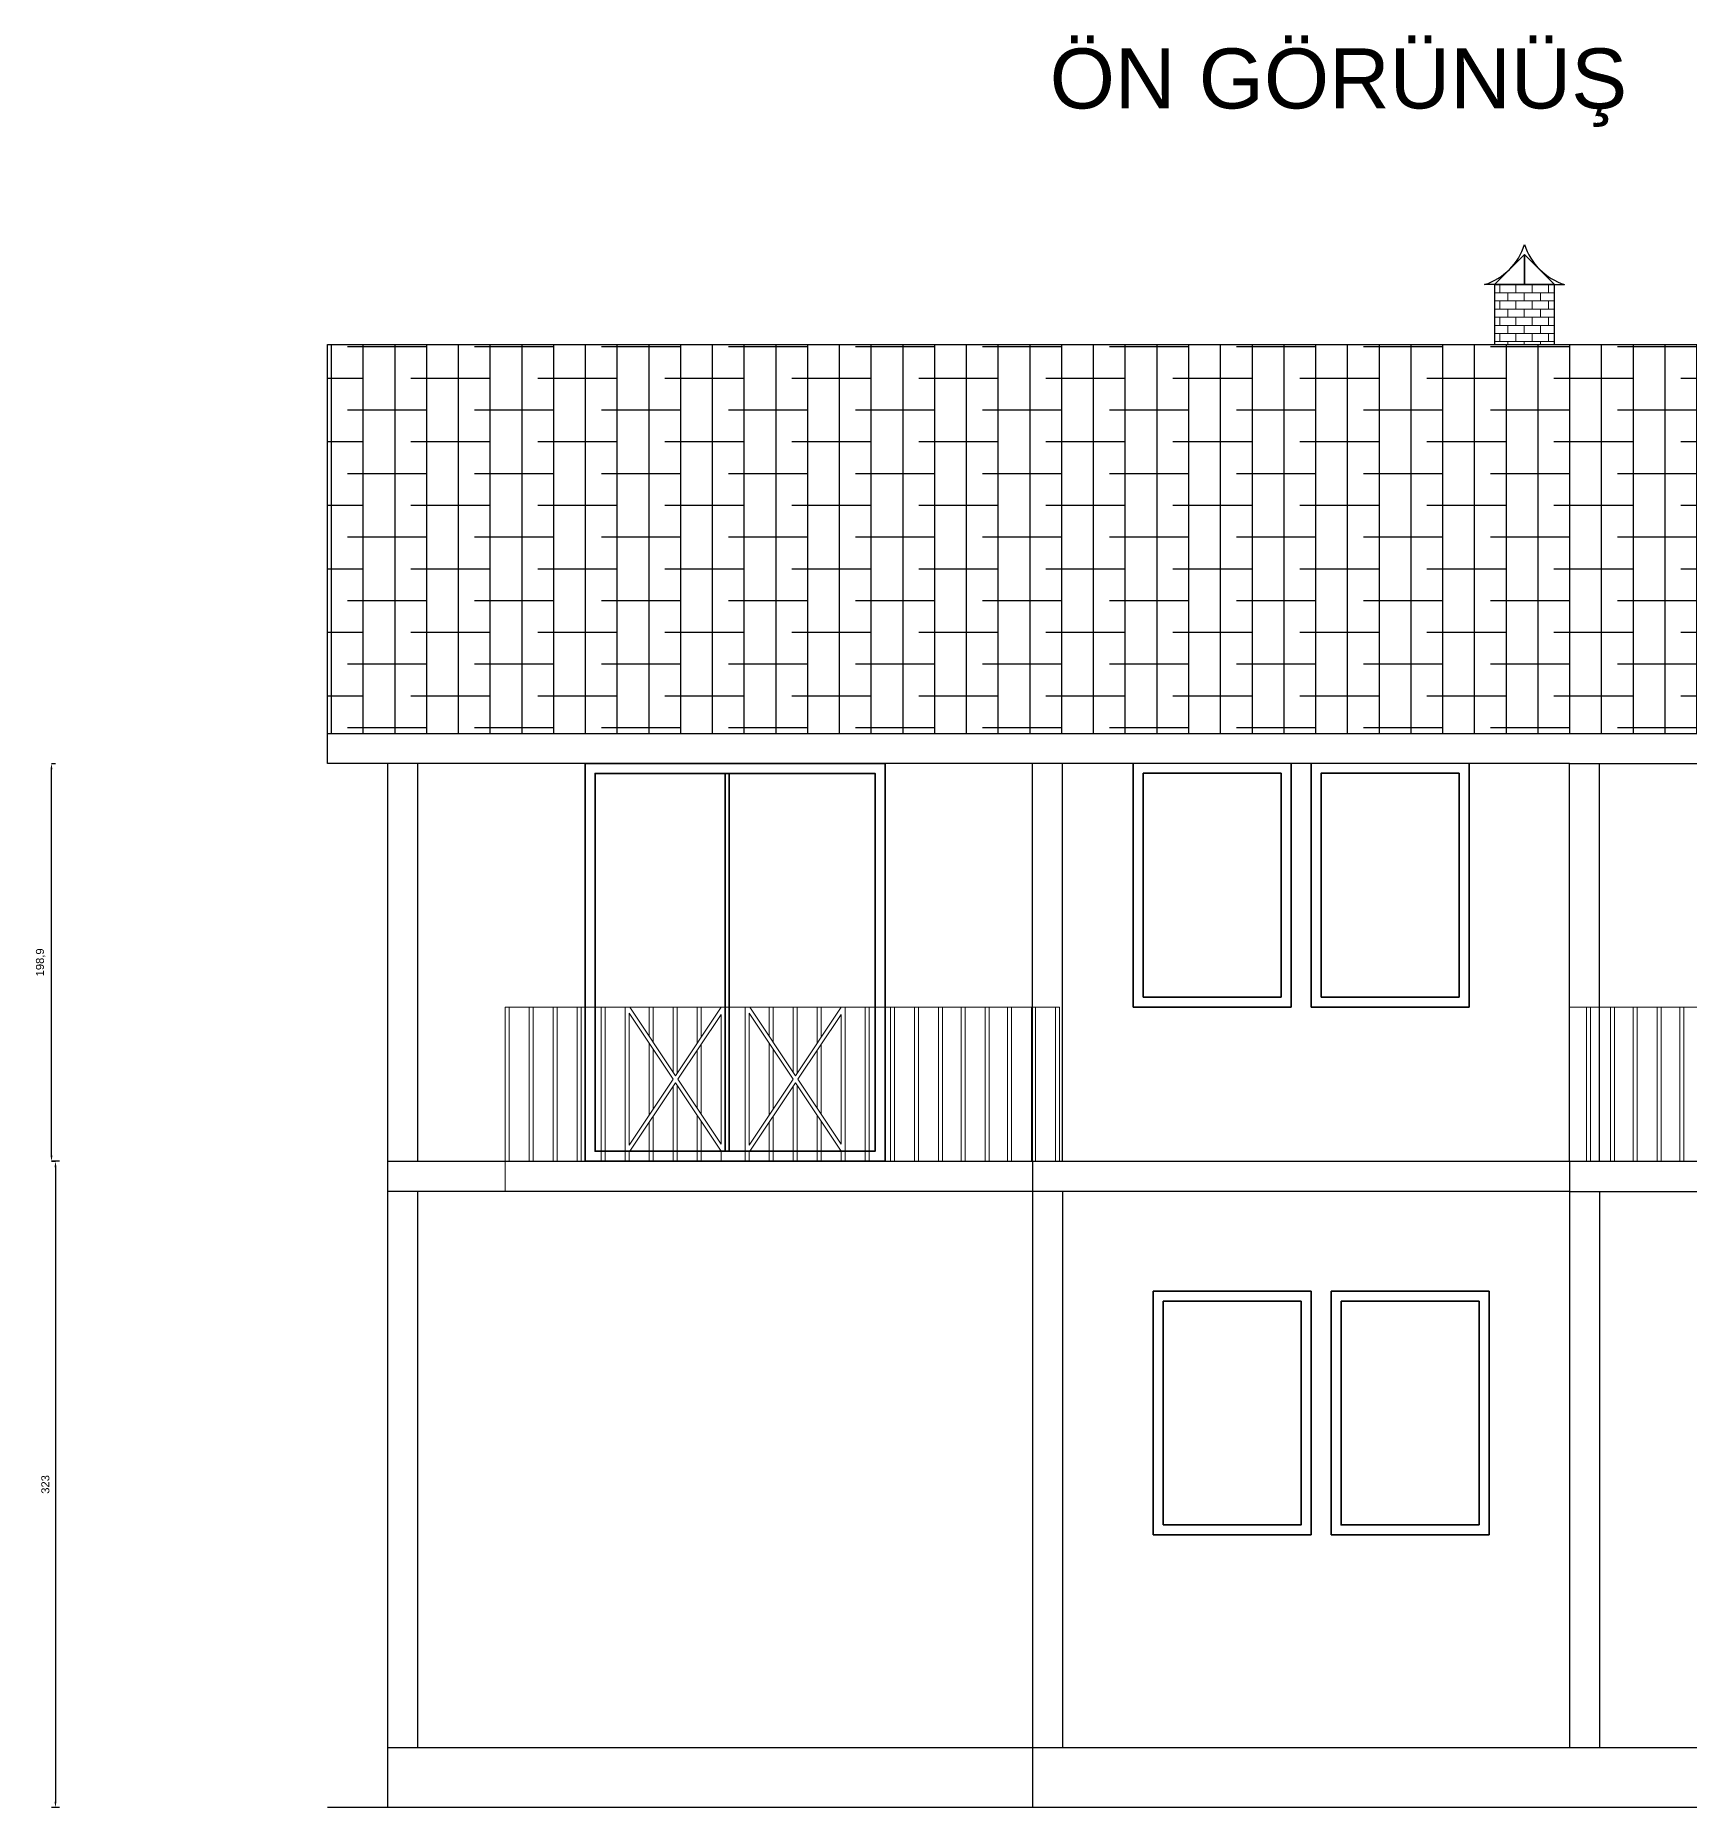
# Model space of a CAD drawing. Header units: millimetres. Extents: x 2100 to 32787, y 24082 to 35493.
# Drawn here: x 8261 to 9088, y 26078 to 26964 of the extents above; entities that cross this region are included whole.
import ezdxf

# ---------------------------------------------------------------- set-up
doc = ezdxf.new("R2010")
doc.units = ezdxf.units.MM
doc.linetypes.add('HIDDEN2', pattern=[4.7625, 3.175, -1.5875])
doc.layers.get('Defpoints').update_dxf_attribs({"color": 231, "linetype": 'HIDDEN2'})
for name, color, linetype in [('TARAMA', 130, 'Continuous'), ('YAZI', 20, 'Continuous'), ('ÖLÇÜ', 181, 'Continuous')]:
    doc.layers.add(name, color=color, linetype=linetype)
doc.styles.add('Annotative', font='arial.ttf')
doc.styles.get("Standard").update_dxf_attribs({"font": 'arial.ttf'})
doc.dimstyles.new('ISO-25', dxfattribs={"dimtxt": 4, "dimasz": 3, "dimexe": 2, "dimexo": 0.625, "dimgap": 3, "dimtad": 1, "dimtxsty": 'Standard', "dimcen": 2.5, "dimadec": 0, "dimazin": 0, "dimtfac": 1, "dimtix": 1, "dimtmove": 0, "dimatfit": 0, "dimfxl": 2, "dimfxlon": 1, "dimarcsym": 0})

# ---------------------------------------------------------------- blocks, each defined once
blk = doc.blocks.new('*D2633')
at = {"layer": 'Defpoints', "color": 0, "lineweight": 70, "ltscale": 0.25, "transparency": 16777216}
for p in [(8436.9, 26401.17), (8270.89, 26078.17), (8436.9, 26078.17)]:
    blk.add_point(p, dxfattribs=at)
at = {"layer": 'ÖLÇÜ', "color": 0, "lineweight": -2, "ltscale": 0.25, "transparency": 16777216}
for p, q in [((8272.89, 26401.17), (8268.89, 26401.17)), ((8270.89, 26398.17), (8270.89, 26081.17)), ((8272.89, 26078.17), (8268.89, 26078.17))]:
    blk.add_line(p, q, dxfattribs=at)
at = {"layer": 'ÖLÇÜ', "color": 0, "lineweight": 70, "ltscale": 0.25, "transparency": 16777216}
for points in [[(8270.39, 26398.17), (8271.39, 26398.17), (8270.89, 26401.17)], [(8270.39, 26081.17), (8271.39, 26081.17), (8270.89, 26078.17)]]:
    blk.add_solid(points, dxfattribs=at)
at = {"layer": 'ÖLÇÜ', "color": 0, "lineweight": 5, "ltscale": 0.25, "transparency": 16777216, "insert": (8265.85, 26239.67), "char_height": 4, "attachment_point": 5, "rotation": 90}
blk.add_mtext('323', dxfattribs=at)
blk = doc.blocks.new('*D2620')
at = {"layer": 'Defpoints', "color": 0, "lineweight": 70, "ltscale": 0.25, "transparency": 16777216}
for p in [(8268.89, 26600.07), (8268.89, 26600.07), (8268.89, 26401.17)]:
    blk.add_point(p, dxfattribs=at)
at = {"layer": 'ÖLÇÜ', "color": 0, "lineweight": -2, "ltscale": 0.25, "transparency": 16777216}
for p, q in [((8268.89, 26600.07), (8270.89, 26600.07)), ((8268.89, 26404.17), (8268.89, 26597.07)), ((8268.89, 26401.17), (8270.89, 26401.17))]:
    blk.add_line(p, q, dxfattribs=at)
at = {"layer": 'ÖLÇÜ', "color": 0, "lineweight": 70, "ltscale": 0.25, "transparency": 16777216}
for points in [[(8268.39, 26597.07), (8269.39, 26597.07), (8268.89, 26600.07)], [(8268.39, 26404.17), (8269.39, 26404.17), (8268.89, 26401.17)]]:
    blk.add_solid(points, dxfattribs=at)
at = {"layer": 'ÖLÇÜ', "color": 0, "lineweight": 5, "ltscale": 0.25, "transparency": 16777216, "insert": (8263.49, 26500.62), "char_height": 4, "attachment_point": 5, "rotation": 90}
blk.add_mtext('198,9', dxfattribs=at)

msp = doc.modelspace()

# ---------------------------------------------------------------- hatches: boundary and pattern name
at = {"layer": 'TARAMA', "lineweight": 5, "ltscale": 0.25, "transparency": 33554687}
h = msp.add_hatch(dxfattribs=at)
h.set_pattern_fill('AR-B816', color=256, scale=0.02)
h.set_pattern_definition([(0, (-3735.475, 2995.8328), (0, 4.064), []), (90, (-3735.475, 2995.8328), (-4.064, 4.064), [4.064, -4.064])])
h.paths.add_polyline_path([(9020.399, 26839.369), (8990.399, 26839.369), (8990.399, 26809.369), (9020.399, 26809.369)])
at = {"layer": 'TARAMA', "lineweight": -2, "ltscale": 0.25, "transparency": 33554687}
h = msp.add_hatch(dxfattribs=at)
h.set_pattern_fill('ANSI38', color=256, scale=5, angle=45)
h.set_pattern_definition([(90, (-3735.475, 2995.833), (-15.875, 0), []), (180, (-3735.475, 2995.833), (-31.75, -15.875), [39.6875, -23.8125])])
h.paths.add_polyline_path([(9395.399, 26809.369), (8406.899, 26809.369), (8406.899, 26615.069), (8436.899, 26615.069), (9395.399, 26615.069)])

# ---------------------------------------------------------------- linework, layer by layer
at = {"lineweight": -2, "ltscale": 0.25}
for p, q in [((8990.399, 26839.369), (9005.399, 26854.369)), ((9005.399, 26839.369), (9005.399, 26854.369)), ((9005.399, 26854.369), (9020.399, 26839.369)), ((8990.399, 26839.369), (8985.399, 26839.369)), ((9020.399, 26839.369), (8990.399, 26839.369)), ((8990.399, 26839.369), (8990.399, 26809.369)), ((9020.399, 26809.369), (9020.399, 26839.369)), ((9020.399, 26839.369), (9025.399, 26839.369)), ((8406.899, 26615.069), (8406.899, 26809.369)), ((8406.899, 26809.369), (9395.399, 26809.369)), ((8406.899, 26600.069), (8406.899, 26615.069)), ((8406.899, 26615.069), (8436.899, 26615.069)), ((8436.899, 26615.069), (9395.399, 26615.069)), ((8436.899, 26600.069), (8406.899, 26600.069)), ((8436.899, 26600.069), (8436.899, 26401.169)), ((8451.899, 26600.069), (8436.899, 26600.069)), ((8451.899, 26600.069), (8451.899, 26401.169)), ((8759.399, 26600.069), (8451.899, 26600.069)), ((8759.399, 26401.169), (8759.399, 26600.069)), ((9027.899, 26600.069), (8759.399, 26600.069)), ((8774.399, 26401.169), (8774.399, 26600.069)), ((9027.899, 26401.169), (9027.899, 26600.069)), ((9027.899, 26600.069), (9350.399, 26600.069)), ((9042.899, 26401.169), (9042.899, 26600.069)), ((8436.899, 26401.169), (8436.899, 26078.169)), ((8436.899, 26401.169), (8759.399, 26401.169)), ((8759.399, 26401.169), (8759.399, 26386.169)), ((8759.399, 26401.169), (9027.899, 26401.169)), ((9027.899, 26401.169), (9027.899, 26386.169)), ((9027.899, 26401.169), (9042.899, 26401.169)), ((9042.899, 26401.169), (9350.399, 26401.169)), ((8662.511, 26386.169), (8436.899, 26386.169)), ((8451.899, 26386.169), (8451.899, 26108.169)), ((8759.399, 26386.169), (8662.511, 26386.169)), ((8759.399, 26386.169), (8759.399, 26108.169)), ((9027.899, 26386.169), (8759.399, 26386.169)), ((8774.399, 26386.169), (8774.399, 26108.169)), ((9027.899, 26386.169), (9027.899, 26108.169)), ((9027.899, 26386.169), (9042.899, 26386.169)), ((9042.899, 26386.169), (9042.899, 26108.169)), ((9042.899, 26386.169), (9350.399, 26386.169)), ((8436.899, 26108.169), (9357.899, 26108.169)), ((8759.399, 26108.169), (8759.399, 26078.169)), ((8436.899, 26078.169), (8406.899, 26078.169)), ((9357.899, 26078.169), (8436.899, 26078.169))]:
    msp.add_line(p, q, dxfattribs=at)
at = {"lineweight": 35, "ltscale": 0.25}
for p, q in [((9005.399, 26854.369), (9005.399, 26839.369)), ((8809.649, 26478.232), (8809.649, 26600.132)), ((8888.649, 26520.132), (8888.649, 26600.132)), ((8898.649, 26520.132), (8898.649, 26600.132)), ((8977.649, 26478.232), (8977.649, 26600.132)), ((8605.649, 26595.069), (8605.649, 26406.169)), ((8607.649, 26595.069), (8607.649, 26406.169)), ((8834.649, 26595.132), (8814.649, 26595.132)), ((8814.649, 26595.132), (8814.649, 26483.232)), ((8952.649, 26595.132), (8972.649, 26595.132)), ((8972.649, 26595.132), (8972.649, 26483.232)), ((8883.649, 26525.132), (8883.649, 26483.232)), ((8888.649, 26520.132), (8888.649, 26478.232)), ((8898.649, 26520.132), (8898.649, 26478.232)), ((8903.649, 26525.132), (8903.649, 26483.232)), ((8829.649, 26478.232), (8809.649, 26478.232)), ((8834.649, 26483.232), (8814.649, 26483.232)), ((8888.649, 26478.232), (8829.649, 26478.232)), ((8834.649, 26483.232), (8883.649, 26483.232)), ((8898.649, 26478.232), (8957.649, 26478.232)), ((8952.649, 26483.232), (8903.649, 26483.232)), ((8952.649, 26483.232), (8972.649, 26483.232)), ((8957.649, 26478.232), (8977.649, 26478.232)), ((8839.649, 26336.341), (8819.649, 26336.341)), ((8819.649, 26336.341), (8819.649, 26214.441)), ((8898.649, 26336.341), (8839.649, 26336.341)), ((8898.649, 26294.441), (8898.649, 26336.341)), ((8908.649, 26294.441), (8908.649, 26336.341)), ((8908.649, 26336.341), (8967.649, 26336.341)), ((8967.649, 26336.341), (8987.649, 26336.341)), ((8987.649, 26336.341), (8987.649, 26214.441)), ((8844.649, 26331.341), (8824.649, 26331.341)), ((8824.649, 26219.441), (8824.649, 26331.341)), ((8844.649, 26331.341), (8893.649, 26331.341)), ((8893.649, 26289.441), (8893.649, 26331.341)), ((8962.649, 26331.341), (8913.649, 26331.341)), ((8913.649, 26289.441), (8913.649, 26331.341)), ((8962.649, 26331.341), (8982.649, 26331.341)), ((8982.649, 26219.441), (8982.649, 26331.341)), ((8898.649, 26294.441), (8898.649, 26214.441)), ((8908.649, 26294.441), (8908.649, 26214.441)), ((8844.649, 26219.441), (8824.649, 26219.441)), ((8962.649, 26219.441), (8982.649, 26219.441)), ((8819.649, 26214.441), (8898.649, 26214.441)), ((8908.649, 26214.441), (8987.649, 26214.441))]:
    msp.add_line(p, q, dxfattribs=at)
at = {"lineweight": 20, "ltscale": 0.25}
for p, q in [((8725.649, 26478.169), (8495.649, 26478.169)), ((8497.649, 26478.169), (8497.649, 26401.169)), ((8557.649, 26475.169), (8579.649, 26442.169)), ((8558.053, 26478.169), (8580.851, 26443.971)), ((8603.649, 26478.169), (8580.851, 26443.971)), ((8617.649, 26475.169), (8639.649, 26442.169)), ((8618.053, 26478.169), (8640.851, 26443.971)), ((8663.649, 26478.169), (8640.851, 26443.971)), ((8663.649, 26478.169), (8663.649, 26478.169)), ((8675.649, 26478.169), (8675.649, 26401.169)), ((8690.349, 26478.169), (8690.349, 26401.169)), ((8723.649, 26478.169), (8723.649, 26401.169)), ((8725.649, 26478.169), (8725.649, 26401.169)), ((8725.649, 26478.169), (8772.95, 26478.169)), ((8735.649, 26478.169), (8735.649, 26401.169)), ((8737.649, 26478.169), (8737.649, 26401.169)), ((9071.649, 26478.169), (9027.899, 26478.169)), ((9059.649, 26478.169), (9059.649, 26401.169)), ((9061.649, 26478.169), (9061.649, 26401.169)), ((9071.649, 26478.169), (9071.649, 26401.169)), ((9071.649, 26478.169), (9301.649, 26478.169)), ((9073.649, 26478.169), (9073.649, 26401.169)), ((8603.649, 26474.563), (8582.053, 26442.169)), ((8663.649, 26474.563), (8642.053, 26442.169)), ((8579.649, 26442.169), (8557.649, 26409.169)), ((8580.851, 26440.366), (8558.053, 26406.169)), ((8580.851, 26440.366), (8603.649, 26406.169)), ((8582.053, 26442.169), (8603.649, 26409.774)), ((8639.649, 26442.169), (8617.649, 26409.169)), ((8640.851, 26440.366), (8618.053, 26406.169)), ((8640.851, 26440.366), (8663.649, 26406.169)), ((8642.053, 26442.169), (8663.649, 26409.774)), ((8495.649, 26401.169), (8495.649, 26386.169))]:
    msp.add_line(p, q, dxfattribs=at)
at = {"lineweight": 35, "ltscale": 0.25}
for points in [[(8605.649, 26600.069), (8535.649, 26600.069), (8535.649, 26401.169), (8685.649, 26401.169), (8685.649, 26600.069)], [(8605.649, 26595.069), (8540.649, 26595.069), (8540.649, 26406.169), (8680.649, 26406.169), (8680.649, 26595.069)]]:
    msp.add_lwpolyline(points, close=True, dxfattribs=at)
for points in [[(8883.649, 26525.132), (8883.649, 26595.132), (8834.649, 26595.132)], [(8903.649, 26525.132), (8903.649, 26595.132), (8952.649, 26595.132)], [(8893.649, 26289.441), (8893.649, 26219.441), (8844.649, 26219.441)], [(8913.649, 26289.441), (8913.649, 26219.441), (8962.649, 26219.441)]]:
    msp.add_lwpolyline(points, dxfattribs=at)
at = {"lineweight": 20, "ltscale": 0.25}
for points in [[(8495.649, 26478.169), (8497.649, 26478.169), (8497.649, 26401.169), (8495.649, 26401.169)], [(8509.649, 26478.169), (8507.649, 26478.169), (8507.649, 26401.169), (8509.649, 26401.169)], [(8519.649, 26478.169), (8521.649, 26478.169), (8521.649, 26401.169), (8519.649, 26401.169)], [(8533.649, 26478.169), (8531.649, 26478.169), (8531.649, 26401.169), (8533.649, 26401.169)], [(8543.649, 26478.169), (8545.649, 26478.169), (8545.649, 26401.169), (8543.649, 26401.169)], [(8677.649, 26478.169), (8675.649, 26478.169), (8675.649, 26401.169), (8677.649, 26401.169)], [(8688.349, 26478.169), (8690.349, 26478.169), (8690.349, 26401.169), (8688.349, 26401.169)], [(8702.349, 26478.169), (8700.349, 26478.169), (8700.349, 26401.169), (8702.349, 26401.169)], [(8712.349, 26478.169), (8714.349, 26478.169), (8714.349, 26401.169), (8712.349, 26401.169)], [(8748.95, 26478.169), (8746.95, 26478.169), (8746.95, 26401.169), (8748.95, 26401.169)], [(8758.95, 26478.169), (8760.95, 26478.169), (8760.95, 26401.169), (8758.95, 26401.169)], [(8772.95, 26478.169), (8770.95, 26478.169), (8770.95, 26401.169), (8772.95, 26401.169)], [(9038.349, 26478.169), (9036.349, 26478.169), (9036.349, 26401.169), (9038.349, 26401.169)], [(9048.349, 26478.169), (9050.349, 26478.169), (9050.349, 26401.169), (9048.349, 26401.169)], [(9084.95, 26478.169), (9082.95, 26478.169), (9082.95, 26401.169), (9084.95, 26401.169)]]:
    msp.add_lwpolyline(points, close=True, dxfattribs=at)
for points in [[(8557.649, 26478.169), (8555.649, 26478.169), (8555.649, 26401.169), (8557.649, 26401.169), (8557.649, 26406.169)], [(8557.649, 26409.169), (8557.649, 26475.169)], [(8567.649, 26463.774), (8567.649, 26478.169), (8569.649, 26478.169), (8569.649, 26460.774)], [(8581.649, 26445.169), (8581.649, 26478.169), (8579.649, 26478.169), (8579.649, 26445.774)], [(8591.649, 26460.169), (8591.649, 26478.169), (8593.649, 26478.169), (8593.649, 26463.169)], [(8605.649, 26406.169), (8605.649, 26478.169), (8603.649, 26478.169)], [(8617.649, 26406.169), (8617.649, 26401.169), (8615.649, 26401.169), (8615.649, 26478.169), (8617.649, 26478.169)], [(8617.649, 26475.169), (8617.649, 26409.169)], [(8629.649, 26460.774), (8629.649, 26478.169), (8627.649, 26478.169), (8627.649, 26463.774)], [(8639.649, 26445.774), (8639.649, 26478.169), (8641.649, 26478.169), (8641.649, 26445.169)], [(8653.649, 26463.169), (8653.649, 26478.169), (8651.649, 26478.169), (8651.649, 26460.169)], [(8663.649, 26478.169), (8665.649, 26478.169), (8665.649, 26401.169), (8663.649, 26401.169), (8663.649, 26406.169)], [(8603.649, 26474.563), (8603.649, 26409.774)], [(8663.649, 26409.774), (8663.649, 26474.563)], [(8567.649, 26424.169), (8567.649, 26460.169)], [(8593.649, 26459.563), (8593.649, 26424.774)], [(8627.649, 26460.169), (8627.649, 26424.169)], [(8653.649, 26424.774), (8653.649, 26459.563)], [(8569.649, 26457.169), (8569.649, 26427.169)], [(8591.649, 26427.774), (8591.649, 26456.563)], [(8629.649, 26427.169), (8629.649, 26457.169)], [(8651.649, 26456.563), (8651.649, 26427.774)], [(8579.649, 26438.563), (8579.649, 26401.169), (8581.649, 26401.169), (8581.649, 26439.169)], [(8641.649, 26439.169), (8641.649, 26401.169), (8639.649, 26401.169), (8639.649, 26438.563)], [(8569.649, 26423.563), (8569.649, 26401.169), (8567.649, 26401.169), (8567.649, 26420.563)], [(8593.649, 26421.169), (8593.649, 26401.169), (8591.649, 26401.169), (8591.649, 26424.169)], [(8627.649, 26420.563), (8627.649, 26401.169), (8629.649, 26401.169), (8629.649, 26423.563)], [(8651.649, 26424.169), (8651.649, 26401.169), (8653.649, 26401.169), (8653.649, 26421.169)], [(8603.649, 26406.169), (8603.649, 26401.169), (8605.649, 26401.169)]]:
    msp.add_lwpolyline(points, dxfattribs=at)
at = {"lineweight": -2, "ltscale": 0.25}
for centre, start, end in [((8975.899, 26868.869), 287.850661, 342.149339), ((9034.9, 26868.869), 197.850661, 252.149339)]:
    msp.add_arc(centre, 30.992, start, end, dxfattribs=at)

# ---------------------------------------------------------------- texts
at = {"layer": 'YAZI', "lineweight": 5, "ltscale": 0.25, "insert": (8768.001, 26957.421), "char_height": 30, "width": 1010.80416, "attachment_point": 1, "style": 'Annotative'}
msp.add_mtext('ÖN GÖRÜNÜŞ', dxfattribs=at)

# ---------------------------------------------------------------- dimensions: what is measured, and where the dimension line sits
at = {"layer": 'ÖLÇÜ', "lineweight": 5, "ltscale": 0.25}
for base, p1, p2, picture, middle in [((8268.895, 26600.069), (8268.895, 26401.169), (8268.895, 26600.069), '*D2620', (8263.491, 26500.619)), ((8270.895, 26078.169), (8436.899, 26401.169), (8436.899, 26078.169), '*D2633', (8265.851, 26239.669))]:
    dim = msp.add_linear_dim(base=base, p1=p1, p2=p2, angle=90, dimstyle='ISO-25', dxfattribs=at)
    dim.commit()
    dim.dimension.update_dxf_attribs({"geometry": picture, "text_midpoint": middle})

doc.saveas('drawing.dxf')
